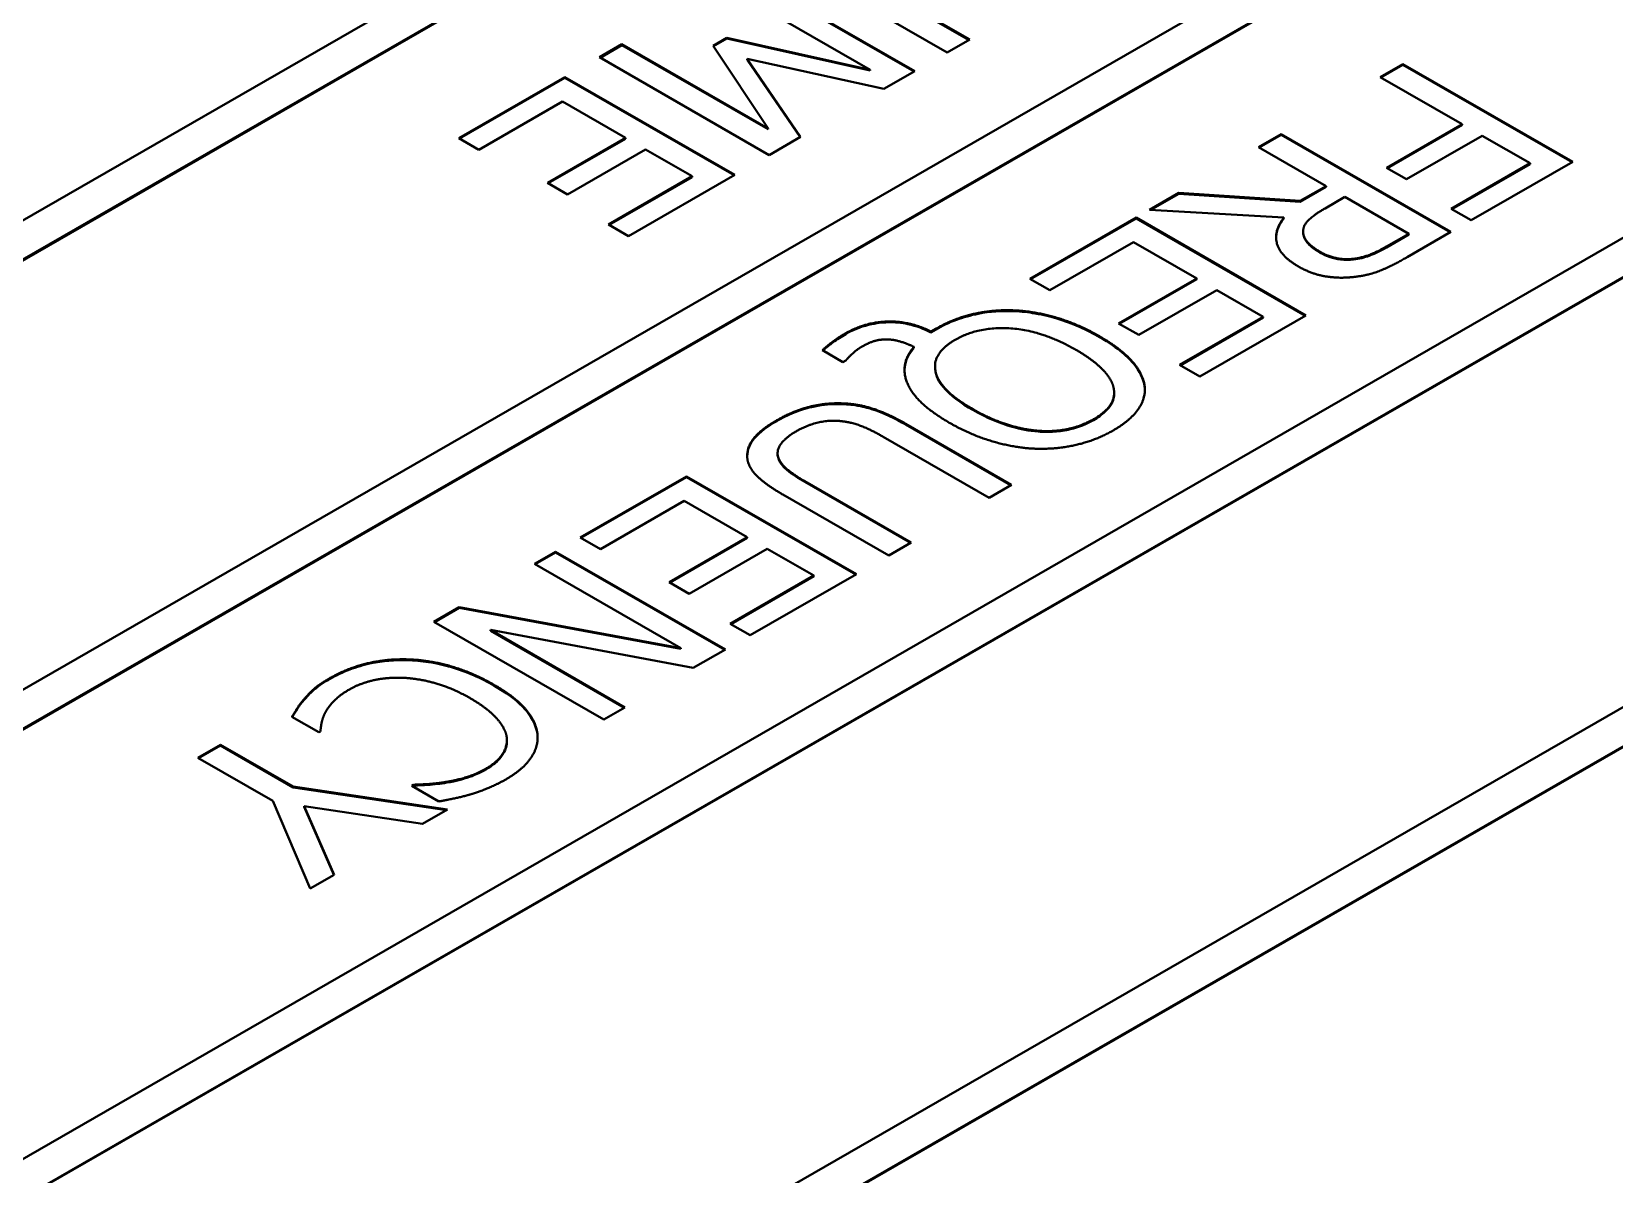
# Model space of a CAD drawing. Header units: millimetres. Extents: x 0 to 1682, y 0 to 1188.
# Drawn here: x 1447.43 to 1454.02, y 1064.8 to 1069.56 of the extents above; entities that cross this region are included whole.
import ezdxf

# ---------------------------------------------------------------- set-up
doc = ezdxf.new("R2010")
doc.units = ezdxf.units.MM
doc.header["$LTSCALE"] = 2
doc.layers.add('가시적인 것(ISO)', color=3, linetype='Continuous', lineweight=40)
doc.layers.add('가시적인 좁은 것(ISO)', color=3, linetype='Continuous', lineweight=35)

msp = doc.modelspace()

# ---------------------------------------------------------------- linework, layer by layer
at = {"layer": '가시적인 것(ISO)'}
for p, q in [((1455.7054, 1073.5558), (1443.1189, 1066.3078)), ((1443.2604, 1066.2263), (1455.8469, 1073.4744)), ((1455.8469, 1073.4711), (1443.2632, 1066.2247)), ((1457.4025, 1072.5786), (1444.816, 1065.3305)), ((1444.9574, 1065.249), (1457.5439, 1072.4971)), ((1457.5439, 1072.4939), (1444.9603, 1065.2474)), ((1459.0996, 1071.6013), (1446.5131, 1064.3532)), ((1446.6545, 1064.2718), (1459.241, 1071.5199)), ((1459.241, 1071.5166), (1446.6573, 1064.2701)), ((1460.7966, 1070.624), (1448.2101, 1063.3759)), ((1448.3515, 1063.2945), (1460.938, 1070.5426)), ((1460.938, 1070.5393), (1448.3544, 1063.2929)), ((1450.4016, 1069.7988), (1451.1087, 1069.3916)), ((1450.4016, 1069.7955), (1451.1059, 1069.39)), ((1450.8939, 1069.7787), (1451.3374, 1069.5233)), ((1450.8939, 1069.7754), (1451.3345, 1069.5216)), ((1450.9231, 1069.3975), (1450.314, 1069.7483)), ((1451.2434, 1069.4692), (1450.8022, 1069.7232)), ((1450.2687, 1069.4979), (1450.326, 1069.5309)), ((1450.2703, 1069.4955), (1450.326, 1069.5276)), ((1450.326, 1069.5309), (1450.9231, 1069.3975)), ((1450.326, 1069.5276), (1450.326, 1069.5309)), ((1450.326, 1069.5276), (1450.9231, 1069.3943)), ((1451.3374, 1069.5233), (1451.2434, 1069.4692)), ((1449.7954, 1069.4497), (1449.8894, 1069.5038)), ((1450.5025, 1069.0425), (1449.7954, 1069.4497)), ((1449.7982, 1069.448), (1449.8894, 1069.5005)), ((1449.8894, 1069.5038), (1450.4985, 1069.153)), ((1449.8894, 1069.5005), (1449.8894, 1069.5038)), ((1449.8894, 1069.5005), (1450.4985, 1069.1498)), ((1450.4985, 1069.153), (1450.2687, 1069.4979)), ((1450.9804, 1069.3177), (1450.4102, 1069.4428)), ((1450.4102, 1069.4428), (1450.6331, 1069.1177)), ((1450.4102, 1069.4395), (1450.4102, 1069.4428)), ((1450.4102, 1069.4395), (1450.6315, 1069.1168)), ((1450.9231, 1069.3943), (1450.9231, 1069.3975)), ((1451.1087, 1069.3916), (1450.9804, 1069.3177)), ((1453.0465, 1069.3673), (1453.1404, 1069.4214)), ((1453.0493, 1069.3657), (1453.1404, 1069.4182)), ((1453.1404, 1069.4214), (1453.8476, 1069.0142)), ((1453.1404, 1069.4182), (1453.1404, 1069.4214)), ((1453.1404, 1069.4182), (1453.8447, 1069.0126)), ((1449.2098, 1069.1124), (1449.6521, 1069.3672)), ((1449.2126, 1069.1108), (1449.6521, 1069.3639)), ((1449.6521, 1069.3672), (1450.3592, 1068.96)), ((1449.6521, 1069.3639), (1449.6521, 1069.3672)), ((1449.6521, 1069.3639), (1450.3564, 1068.9584)), ((1453.3868, 1069.1713), (1453.0465, 1069.3673)), ((1449.6418, 1069.2649), (1449.2934, 1069.0643)), ((1449.9043, 1069.1138), (1449.6418, 1069.2649)), ((1449.2934, 1069.0643), (1449.2098, 1069.1124)), ((1449.5794, 1068.9267), (1449.9043, 1069.1138)), ((1449.5822, 1068.925), (1449.9043, 1069.1105)), ((1449.9043, 1069.1105), (1449.9043, 1069.1138)), ((1450.4985, 1069.1498), (1450.4985, 1069.153)), ((1450.6331, 1069.1177), (1450.5025, 1069.0425)), ((1452.5393, 1069.0753), (1452.6333, 1069.1294)), ((1452.5422, 1069.0737), (1452.6333, 1069.1261)), ((1452.6333, 1069.1294), (1453.3404, 1068.7222)), ((1452.6333, 1069.1261), (1452.6333, 1069.1294)), ((1452.6333, 1069.1261), (1453.3376, 1068.7206)), ((1453.0717, 1068.9898), (1453.3868, 1069.1713)), ((1453.0745, 1068.9882), (1453.3868, 1069.168)), ((1453.4705, 1069.1231), (1453.1553, 1068.9416)), ((1453.3868, 1069.168), (1453.3868, 1069.1713)), ((1453.6699, 1069.0083), (1453.4705, 1069.1231)), ((1449.9879, 1069.0656), (1449.663, 1068.8785)), ((1450.1816, 1068.9541), (1449.9879, 1069.0656)), ((1452.8207, 1068.9133), (1452.5393, 1069.0753)), ((1453.1553, 1068.9416), (1453.0717, 1068.9898)), ((1453.341, 1068.8189), (1453.6699, 1069.0083)), ((1453.3438, 1068.8173), (1453.6699, 1069.005)), ((1453.8476, 1069.0142), (1453.4247, 1068.7707)), ((1453.6699, 1069.005), (1453.6699, 1069.0083)), ((1449.663, 1068.8785), (1449.5794, 1068.9267)), ((1449.8332, 1068.7534), (1450.1816, 1068.9541)), ((1449.836, 1068.7518), (1450.1816, 1068.9508)), ((1450.3592, 1068.96), (1449.9169, 1068.7052)), ((1450.1816, 1068.9508), (1450.1816, 1068.9541)), ((1452.713, 1068.8512), (1452.8207, 1068.9133)), ((1452.8207, 1068.91), (1452.8207, 1068.9133)), ((1452.0861, 1068.8143), (1452.2081, 1068.8846)), ((1452.0912, 1068.814), (1452.2081, 1068.8813)), ((1452.2081, 1068.8846), (1452.713, 1068.8512)), ((1452.2081, 1068.8813), (1452.2081, 1068.8846)), ((1452.2081, 1068.8813), (1452.713, 1068.848)), ((1452.713, 1068.848), (1452.8207, 1068.91)), ((1452.713, 1068.848), (1452.713, 1068.8512)), ((1452.8992, 1068.8681), (1452.8167, 1068.8205)), ((1453.1651, 1068.7149), (1452.8992, 1068.8681)), ((1451.5876, 1068.5272), (1452.0299, 1068.7819)), ((1452.0299, 1068.7819), (1452.737, 1068.3747)), ((1452.0299, 1068.7787), (1452.0299, 1068.7819)), ((1452.6454, 1068.7819), (1452.0861, 1068.8143)), ((1452.6454, 1068.7787), (1452.6454, 1068.7819)), ((1453.4247, 1068.7707), (1453.341, 1068.8189)), ((1449.9169, 1068.7052), (1449.8332, 1068.7534)), ((1451.5904, 1068.5256), (1452.0299, 1068.7787)), ((1452.0299, 1068.7787), (1452.7342, 1068.3731)), ((1452.7255, 1068.7198), (1452.7255, 1068.723)), ((1453.3404, 1068.7222), (1453.1582, 1068.6173)), ((1452.0196, 1068.6796), (1451.6712, 1068.479)), ((1452.2821, 1068.5285), (1452.0196, 1068.6796)), ((1453.0717, 1068.6612), (1453.1651, 1068.7149)), ((1453.0717, 1068.6579), (1453.1651, 1068.7117)), ((1453.1651, 1068.7117), (1453.1651, 1068.7149)), ((1451.6712, 1068.479), (1451.5876, 1068.5272)), ((1451.9572, 1068.3414), (1452.2821, 1068.5285)), ((1451.96, 1068.3398), (1452.2821, 1068.5252)), ((1452.2821, 1068.5252), (1452.2821, 1068.5285)), ((1452.3657, 1068.4803), (1452.0408, 1068.2932)), ((1452.5594, 1068.3688), (1452.3657, 1068.4803)), ((1451.1756, 1068.3071), (1451.1973, 1068.3196)), ((1452.0408, 1068.2932), (1451.9572, 1068.3414)), ((1452.211, 1068.1682), (1452.5594, 1068.3688)), ((1452.2138, 1068.1665), (1452.5594, 1068.3655)), ((1452.737, 1068.3747), (1452.2947, 1068.12)), ((1452.5594, 1068.3655), (1452.5594, 1068.3688)), ((1451.1756, 1068.3038), (1451.1973, 1068.3164)), ((1451.1756, 1068.3038), (1451.1756, 1068.3071)), ((1450.8094, 1068.18), (1450.724, 1068.2292)), ((1451.1051, 1068.2401), (1451.1051, 1068.2434)), ((1450.822, 1068.1873), (1450.8094, 1068.18)), ((1451.1928, 1068.1582), (1451.1928, 1068.1615)), ((1452.2947, 1068.12), (1452.211, 1068.1682)), ((1451.9385, 1068.049), (1451.9385, 1068.0523)), ((1451.4179, 1067.6151), (1450.9767, 1067.8692)), ((1451.0707, 1067.9233), (1451.5119, 1067.6692)), ((1451.0707, 1067.9201), (1451.5091, 1067.6676)), ((1450.5374, 1067.7973), (1450.5374, 1067.8006)), ((1449.7161, 1067.4495), (1450.1584, 1067.7042)), ((1449.7189, 1067.4478), (1450.1584, 1067.7009)), ((1450.1584, 1067.7042), (1450.8656, 1067.297)), ((1450.1584, 1067.7009), (1450.1584, 1067.7042)), ((1450.1584, 1067.7009), (1450.8627, 1067.2954)), ((1450.6507, 1067.6841), (1451.0942, 1067.4287)), ((1450.6507, 1067.6808), (1451.0913, 1067.427)), ((1451.5119, 1067.6692), (1451.4179, 1067.6151)), ((1450.1481, 1067.6019), (1449.7997, 1067.4013)), ((1450.4106, 1067.4508), (1450.1481, 1067.6019)), ((1451.0002, 1067.3746), (1450.559, 1067.6287)), ((1449.7997, 1067.4013), (1449.7161, 1067.4495)), ((1450.0857, 1067.2637), (1450.4106, 1067.4508)), ((1450.0885, 1067.2621), (1450.4106, 1067.4475)), ((1450.4942, 1067.4026), (1450.1693, 1067.2155)), ((1450.4106, 1067.4475), (1450.4106, 1067.4508)), ((1450.6879, 1067.2911), (1450.4942, 1067.4026)), ((1451.0942, 1067.4287), (1451.0002, 1067.3746)), ((1449.5253, 1067.3396), (1449.6129, 1067.3901)), ((1450.135, 1066.9885), (1449.5253, 1067.3396)), ((1449.5281, 1067.338), (1449.6129, 1067.3868)), ((1449.6129, 1067.3901), (1450.32, 1066.9829)), ((1449.6129, 1067.3868), (1449.6129, 1067.3901)), ((1449.6129, 1067.3868), (1450.3172, 1066.9812)), ((1450.3395, 1067.0905), (1450.6879, 1067.2911)), ((1450.3424, 1067.0888), (1450.6879, 1067.2878)), ((1450.8656, 1067.297), (1450.4232, 1067.0423)), ((1450.6879, 1067.2878), (1450.6879, 1067.2911)), ((1450.1693, 1067.2155), (1450.0857, 1067.2637)), ((1449.107, 1067.0987), (1449.2124, 1067.1594)), ((1449.1098, 1067.0971), (1449.2124, 1067.1561)), ((1449.2124, 1067.1594), (1450.135, 1066.9885)), ((1449.2124, 1067.1561), (1449.2124, 1067.1594)), ((1449.2124, 1067.1561), (1450.135, 1066.9852)), ((1449.8141, 1066.6915), (1449.107, 1067.0987)), ((1450.4232, 1067.0423), (1450.3395, 1067.0905)), ((1449.3419, 1067.0644), (1449.9017, 1066.742)), ((1450.1865, 1066.906), (1449.3419, 1067.0644)), ((1449.3419, 1067.0611), (1449.3419, 1067.0644)), ((1449.3419, 1067.0611), (1449.8989, 1066.7404)), ((1450.135, 1066.9852), (1450.135, 1066.9885)), ((1450.32, 1066.9829), (1450.1865, 1066.906)), ((1448.5695, 1066.7767), (1448.5695, 1066.7799)), ((1449.9017, 1066.742), (1449.8141, 1066.6915)), ((1448.6279, 1066.6381), (1448.5156, 1066.7027)), ((1448.6348, 1066.642), (1448.6279, 1066.6381)), ((1448.1237, 1066.5325), (1448.2176, 1066.5866)), ((1448.1265, 1066.5308), (1448.2176, 1066.5833)), ((1448.2176, 1066.5866), (1448.5208, 1066.412)), ((1448.2176, 1066.5833), (1448.2176, 1066.5866)), ((1448.2176, 1066.5833), (1448.5208, 1066.4087)), ((1449.4105, 1066.6026), (1449.4105, 1066.6058)), ((1448.4365, 1066.3523), (1448.1237, 1066.5325)), ((1448.5208, 1066.412), (1449.1637, 1066.317)), ((1448.5208, 1066.4087), (1448.5208, 1066.412)), ((1449.0141, 1066.4156), (1449.0216, 1066.4199)), ((1449.1276, 1066.3503), (1449.0141, 1066.4156)), ((1449.017, 1066.414), (1449.0216, 1066.4167)), ((1449.0216, 1066.4167), (1449.0216, 1066.4199)), ((1448.5918, 1065.9877), (1448.4365, 1066.3523)), ((1448.5208, 1066.4087), (1449.1592, 1066.3144)), ((1449.0594, 1066.2569), (1448.566, 1066.3312)), ((1448.566, 1066.3312), (1448.6915, 1066.0451)), ((1448.566, 1066.3279), (1448.566, 1066.3312)), ((1448.566, 1066.3279), (1448.6904, 1066.0444)), ((1449.1637, 1066.317), (1449.0594, 1066.2569)), ((1448.6915, 1066.0451), (1448.5918, 1065.9877))]:
    msp.add_line(p, q, dxfattribs=at)
for points, degree in [([(1452.7061, 1068.578), (1452.6287, 1068.6226), (1452.603, 1068.7285), (1452.6454, 1068.7819)], 2), ([(1452.8167, 1068.8205), (1452.776, 1068.7971), (1452.7256, 1068.7516), (1452.7256, 1068.7258)], 2), ([(1452.7256, 1068.7258), (1452.7244, 1068.7027), (1452.76, 1068.6598), (1452.7966, 1068.6387)], 2), ([(1452.9353, 1068.6103), (1452.9685, 1068.6143), (1453.0327, 1068.6387), (1453.0717, 1068.6612)], 2), ([(1452.7966, 1068.6387), (1452.8276, 1068.6209), (1452.8969, 1068.6061), (1452.9353, 1068.6103)], 2), ([(1453.1582, 1068.6173), (1453.0975, 1068.5823), (1453.0023, 1068.5427), (1452.941, 1068.5351)], 2), ([(1452.941, 1068.5351), (1452.8797, 1068.5275), (1452.7617, 1068.546), (1452.7061, 1068.578)], 2), ([(1451.1973, 1068.3196), (1451.269, 1068.3609), (1451.4328, 1068.3992), (1451.5217, 1068.3955)], 2), ([(1451.5217, 1068.3955), (1451.6093, 1068.3919), (1451.7904, 1068.3378), (1451.8775, 1068.2876)], 2), ([(1450.8209, 1068.3002), (1450.9005, 1068.346), (1451.0885, 1068.352), (1451.1756, 1068.3071)], 2), ([(1451.7795, 1068.2312), (1451.6403, 1068.3114), (1451.375, 1068.3295), (1451.277, 1068.2731)], 2), ([(1450.724, 1068.2292), (1450.7435, 1068.2477), (1450.7928, 1068.284), (1450.8209, 1068.3002)], 2), ([(1450.9973, 1068.2744), (1450.9693, 1068.2754), (1450.9194, 1068.2625), (1450.8873, 1068.2441)], 2), ([(1451.1051, 1068.2434), (1451.0764, 1068.2573), (1451.0203, 1068.2738), (1450.9973, 1068.2744)], 2), ([(1451.277, 1068.2731), (1451.179, 1068.2167), (1451.2111, 1068.0642), (1451.3503, 1067.984)], 2), ([(1451.8775, 1068.2876), (1451.9669, 1068.2361), (1452.058, 1068.1329), (1452.0655, 1068.0817)], 2), ([(1450.8873, 1068.2441), (1450.8684, 1068.2332), (1450.8289, 1068.1965), (1450.822, 1068.1873)], 2), ([(1451.2523, 1067.9276), (1451.1148, 1068.0068), (1451.0432, 1068.1715), (1451.1051, 1068.2434)], 2), ([(1451.936, 1068.0745), (1451.9279, 1068.1114), (1451.8483, 1068.1916), (1451.7795, 1068.2312)], 2), ([(1451.8523, 1067.9418), (1451.9033, 1067.9712), (1451.9446, 1068.0358), (1451.936, 1068.0745)], 2), ([(1452.0655, 1068.0817), (1452.0718, 1068.0306), (1452.0053, 1067.9362), (1451.9342, 1067.8953)], 2), ([(1452.0655, 1068.0784), (1452.0661, 1068.0736), (1452.0664, 1068.0687), (1452.0665, 1068.0639)], 3), ([(1450.5343, 1067.9378), (1450.5968, 1067.9738), (1450.7223, 1068.0085), (1450.7876, 1068.0085)], 2), ([(1450.7876, 1068.0085), (1450.8615, 1068.0088), (1450.9951, 1067.9669), (1451.0707, 1067.9233)], 2), ([(1450.4111, 1067.7917), (1450.4117, 1067.8303), (1450.469, 1067.9002), (1450.5343, 1067.9378)], 2), ([(1450.8037, 1067.9339), (1450.7561, 1067.9395), (1450.6616, 1067.9187), (1450.6146, 1067.8916)], 2), ([(1450.9767, 1067.8692), (1450.9274, 1067.8976), (1450.8484, 1067.9286), (1450.8037, 1067.9339)], 2), ([(1451.6099, 1067.8194), (1451.5234, 1067.823), (1451.3406, 1067.8768), (1451.2523, 1067.9276)], 2), ([(1451.3503, 1067.984), (1451.4208, 1067.9435), (1451.5595, 1067.8986), (1451.6225, 1067.894)], 2), ([(1451.6225, 1067.894), (1451.6873, 1067.889), (1451.803, 1067.9134), (1451.8523, 1067.9418)], 2), ([(1450.6146, 1067.8916), (1450.5704, 1067.8662), (1450.5309, 1067.8098), (1450.5407, 1067.7824)], 2), ([(1451.9342, 1067.8953), (1451.862, 1067.8537), (1451.6959, 1067.8161), (1451.6099, 1067.8194)], 2), ([(1450.5374, 1067.7973), (1450.5374, 1067.7913), (1450.5385, 1067.7852), (1450.5407, 1067.7792)], 3), ([(1450.559, 1067.6287), (1450.4851, 1067.6712), (1450.4094, 1067.7491), (1450.4111, 1067.7917)], 2), ([(1450.4111, 1067.7863), (1450.4111, 1067.787), (1450.4111, 1067.7877), (1450.4111, 1067.7884)], 3), ([(1450.5407, 1067.7824), (1450.5498, 1067.7567), (1450.6031, 1067.7115), (1450.6507, 1067.6841)], 2), ([(1448.6749, 1066.8644), (1448.7437, 1066.904), (1448.9064, 1066.9443), (1448.9952, 1066.942)], 2), ([(1448.9952, 1066.942), (1449.0835, 1066.94), (1449.2674, 1066.8875), (1449.3568, 1066.836)], 2), ([(1448.5695, 1066.7799), (1448.5901, 1066.8037), (1448.6325, 1066.84), (1448.6749, 1066.8644)], 2), ([(1448.7551, 1066.8169), (1448.7144, 1066.7935), (1448.6652, 1066.742), (1448.6531, 1066.7179)], 2), ([(1448.9797, 1066.8651), (1448.915, 1066.868), (1448.7998, 1066.8426), (1448.7551, 1066.8169)], 2), ([(1449.2588, 1066.7796), (1449.186, 1066.8215), (1449.0462, 1066.8618), (1448.9797, 1066.8651)], 2), ([(1449.3568, 1066.836), (1449.4456, 1066.7849), (1449.5321, 1066.6829), (1449.5379, 1066.6301)], 2), ([(1448.5156, 1066.7027), (1448.5282, 1066.7225), (1448.5494, 1066.7578), (1448.5695, 1066.7799)], 2), ([(1449.4095, 1066.6202), (1449.4032, 1066.6582), (1449.327, 1066.7403), (1449.2588, 1066.7796)], 2), ([(1448.6531, 1066.7179), (1448.6422, 1066.6945), (1448.6348, 1066.6545), (1448.6348, 1066.642)], 2), ([(1449.3258, 1066.4882), (1449.3711, 1066.5143), (1449.4147, 1066.5823), (1449.4095, 1066.6202)], 2), ([(1449.5379, 1066.6301), (1449.543, 1066.5783), (1449.4771, 1066.483), (1449.4055, 1066.4417)], 2), ([(1449.5379, 1066.6269), (1449.5383, 1066.6228), (1449.5385, 1066.6186), (1449.5386, 1066.6145)], 3), ([(1449.1602, 1066.4318), (1449.2021, 1066.4387), (1449.2846, 1066.4645), (1449.3258, 1066.4882)], 2), ([(1449.0216, 1066.4199), (1449.0456, 1066.4206), (1449.1167, 1066.4246), (1449.1602, 1066.4318)], 2), ([(1449.4055, 1066.4417), (1449.37, 1066.4213), (1449.2972, 1066.3912), (1449.2628, 1066.3807)], 2), ([(1449.2628, 1066.3807), (1449.2324, 1066.3718), (1449.1637, 1066.3566), (1449.1276, 1066.3503)], 2)]:
    msp.add_open_spline(points, degree=degree, dxfattribs=at)
for points, knots in [([(1452.6128, 1068.6986), (1452.6129, 1068.7002), (1452.6129, 1068.7018), (1452.6147, 1068.7296), (1452.6264, 1068.7548), (1452.6454, 1068.7787)], [-0.03625473, -0.03625473, -0.03625473, -0.03625473, -0.03422864, -0.03422864, 0, 0, 0, 0]), ([(1452.7255, 1068.7198), (1452.7255, 1068.7131), (1452.7267, 1068.7064), (1452.732, 1068.6923), (1452.7364, 1068.685), (1452.7516, 1068.6667), (1452.7674, 1068.6523), (1452.7966, 1068.6355)], [-0.06689711, -0.06689711, -0.06689711, -0.06689711, -0.05025397, -0.05025397, -0.03103761, -0.03103761, 0, 0, 0, 0]), ([(1452.9353, 1068.6071), (1452.9588, 1068.6099), (1452.9806, 1068.6156), (1453.015, 1068.6287), (1453.0379, 1068.6384), (1453.0717, 1068.6579)], [-0.08567867, -0.08567867, -0.08567867, -0.08567867, -0.03584693, -0.03584693, 0, 0, 0, 0]), ([(1452.7966, 1068.6355), (1452.8089, 1068.6284), (1452.8225, 1068.622), (1452.8502, 1068.6127), (1452.8649, 1068.609), (1452.8993, 1068.6049), (1452.9174, 1068.6051), (1452.9353, 1068.6071)], [-0.04140128, -0.04140128, -0.04140128, -0.04140128, -0.02640117, -0.02640117, -0.01371049, -0.01371049, 0, 0, 0, 0]), ([(1451.1973, 1068.3164), (1451.2231, 1068.3312), (1451.2512, 1068.3447), (1451.3105, 1068.3666), (1451.3409, 1068.3752), (1451.4212, 1068.3908), (1451.4708, 1068.3943), (1451.5217, 1068.3923)], [-0.09081295, -0.09081295, -0.09081295, -0.09081295, -0.06362442, -0.06362442, -0.03821351, -0.03821351, 0, 0, 0, 0]), ([(1451.5217, 1068.3923), (1451.5517, 1068.391), (1451.5812, 1068.3877), (1451.6455, 1068.3767), (1451.6762, 1068.3686), (1451.7658, 1068.3419), (1451.825, 1068.3146), (1451.8775, 1068.2844)], [-0.09187156, -0.09187156, -0.09187156, -0.09187156, -0.0756208, -0.0756208, -0.05564972, -0.05564972, 0, 0, 0, 0]), ([(1450.8209, 1068.2969), (1450.8485, 1068.3128), (1450.8801, 1068.3264), (1450.9485, 1068.3431), (1450.9764, 1068.3453), (1451.0252, 1068.3465), (1451.053, 1068.3439), (1451.1155, 1068.3307), (1451.1474, 1068.3183), (1451.1756, 1068.3038)], [-0.08174987, -0.08174987, -0.08174987, -0.08174987, -0.06498363, -0.06498363, -0.04986956, -0.04986956, -0.02836084, -0.02836084, 0, 0, 0, 0]), ([(1450.7262, 1068.228), (1450.7409, 1068.2417), (1450.756, 1068.2536), (1450.7845, 1068.2746), (1450.8021, 1068.2861), (1450.8209, 1068.2969)], [-0.03472117, -0.03472117, -0.03472117, -0.03472117, -0.01992793, -0.01992793, 0, 0, 0, 0]), ([(1451.8775, 1068.2844), (1451.9604, 1068.2366), (1451.9989, 1068.1981), (1452.0443, 1068.1427), (1452.0607, 1068.1113), (1452.0655, 1068.0784)], [-0.07972129, -0.07972129, -0.07972129, -0.07972129, -0.04294628, -0.04294628, 0, 0, 0, 0]), ([(1451.0659, 1068.1465), (1451.0659, 1068.1505), (1451.0662, 1068.1545), (1451.0698, 1068.1873), (1451.083, 1068.2144), (1451.1051, 1068.2401)], [-0.04275368, -0.04275368, -0.04275368, -0.04275368, -0.03738034, -0.03738034, 0, 0, 0, 0]), ([(1451.1928, 1068.1582), (1451.1928, 1068.1555), (1451.1929, 1068.1528), (1451.1956, 1068.1212), (1451.2103, 1068.0966), (1451.2556, 1068.0414), (1451.3017, 1068.0088), (1451.3503, 1067.9808)], [-0.08195992, -0.08195992, -0.08195992, -0.08195992, -0.07931555, -0.07931555, -0.05162089, -0.05162089, 0, 0, 0, 0]), ([(1450.5343, 1067.9346), (1450.5566, 1067.9474), (1450.5807, 1067.9595), (1450.6293, 1067.979), (1450.6532, 1067.9868), (1450.7138, 1068.0009), (1450.75, 1068.0052), (1450.7876, 1068.0052)], [-0.07265851, -0.07265851, -0.07265851, -0.07265851, -0.04900249, -0.04900249, -0.02818557, -0.02818557, 0, 0, 0, 0]), ([(1450.7876, 1068.0052), (1450.812, 1068.0053), (1450.8361, 1068.0037), (1450.8917, 1067.9955), (1450.9156, 1067.9885), (1450.98, 1067.9683), (1451.0292, 1067.9439), (1451.0707, 1067.9201)], [-0.06277013, -0.06277013, -0.06277013, -0.06277013, -0.05478899, -0.05478899, -0.04400046, -0.04400046, 0, 0, 0, 0]), ([(1451.8523, 1067.9385), (1451.8709, 1067.9492), (1451.8878, 1067.961), (1451.9177, 1067.989), (1451.9257, 1068.002), (1451.9359, 1068.0238), (1451.9385, 1068.0364), (1451.9385, 1068.049)], [-0.05013354, -0.05013354, -0.05013354, -0.05013354, -0.03915095, -0.03915095, -0.02635267, -0.02635267, -0.00970864, -0.00970864, -0.00970864, -0.00970864]), ([(1450.4111, 1067.7884), (1450.4113, 1067.8011), (1450.4138, 1067.8137), (1450.4249, 1067.8416), (1450.4336, 1067.8537), (1450.4624, 1067.8888), (1450.498, 1067.9136), (1450.5343, 1067.9346)], [-0.06002364, -0.06002364, -0.06002364, -0.06002364, -0.05048049, -0.05048049, -0.03855798, -0.03855798, 0, 0, 0, 0]), ([(1451.3503, 1067.9808), (1451.4107, 1067.946), (1451.4647, 1067.9245), (1451.5481, 1067.9008), (1451.5847, 1067.8935), (1451.6225, 1067.8907)], [-0.06971945, -0.06971945, -0.06971945, -0.06971945, -0.02860009, -0.02860009, 0, 0, 0, 0]), ([(1451.6225, 1067.8907), (1451.6453, 1067.8889), (1451.6681, 1067.8887), (1451.7132, 1067.892), (1451.7345, 1067.8953), (1451.792, 1067.909), (1451.8242, 1067.9223), (1451.8523, 1067.9385)], [-0.06392344, -0.06392344, -0.06392344, -0.06392344, -0.04668159, -0.04668159, -0.0298476, -0.0298476, 0, 0, 0, 0]), ([(1450.5407, 1067.7792), (1450.5492, 1067.755), (1450.5674, 1067.7385), (1450.5972, 1067.7133), (1450.6247, 1067.6958), (1450.6507, 1067.6808)], [-0.03963328, -0.03963328, -0.03963328, -0.03963328, -0.02752855, -0.02752855, 0, 0, 0, 0]), ([(1448.6749, 1066.8611), (1448.6998, 1066.8755), (1448.7268, 1066.8884), (1448.7841, 1066.9101), (1448.8141, 1066.9189), (1448.8937, 1066.9357), (1448.9437, 1066.94), (1448.9952, 1066.9387)], [-0.08970536, -0.08970536, -0.08970536, -0.08970536, -0.06354156, -0.06354156, -0.03867003, -0.03867003, 0, 0, 0, 0]), ([(1448.9952, 1066.9387), (1449.0254, 1066.938), (1449.0552, 1066.9352), (1449.1217, 1066.9248), (1449.1534, 1066.9168), (1449.2429, 1066.8912), (1449.3036, 1066.8634), (1449.3568, 1066.8328)], [-0.08936768, -0.08936768, -0.08936768, -0.08936768, -0.07491049, -0.07491049, -0.05645915, -0.05645915, 0, 0, 0, 0]), ([(1448.5695, 1066.7767), (1448.582, 1066.7911), (1448.5957, 1066.8052), (1448.6275, 1066.8325), (1448.6511, 1066.8474), (1448.6749, 1066.8611)], [-0.04951884, -0.04951884, -0.04951884, -0.04951884, -0.02524297, -0.02524297, 0, 0, 0, 0]), ([(1449.3568, 1066.8328), (1449.4384, 1066.7858), (1449.4745, 1066.7485), (1449.5185, 1066.6942), (1449.5341, 1066.6613), (1449.5379, 1066.6269)], [-0.07794955, -0.07794955, -0.07794955, -0.07794955, -0.04500436, -0.04500436, 0, 0, 0, 0]), ([(1448.5171, 1066.7019), (1448.5245, 1066.7135), (1448.5318, 1066.7252), (1448.5469, 1066.7503), (1448.5581, 1066.7641), (1448.5695, 1066.7767)], [-0.03454384, -0.03454384, -0.03454384, -0.03454384, -0.01842159, -0.01842159, 0, 0, 0, 0]), ([(1449.3258, 1066.485), (1449.3419, 1066.4942), (1449.356, 1066.5044), (1449.3816, 1066.5282), (1449.3905, 1066.5404), (1449.406, 1066.5676), (1449.4105, 1066.5849), (1449.4105, 1066.6026)], [-0.05575406, -0.05575406, -0.05575406, -0.05575406, -0.04354167, -0.04354167, -0.02953823, -0.02953823, -0.00629183, -0.00629183, -0.00629183, -0.00629183]), ([(1449.1602, 1066.4285), (1449.1994, 1066.435), (1449.2286, 1066.4438), (1449.2737, 1066.4578), (1449.3014, 1066.4709), (1449.3258, 1066.485)], [-0.03844355, -0.03844355, -0.03844355, -0.03844355, -0.02591263, -0.02591263, 0, 0, 0, 0]), ([(1449.0216, 1066.4167), (1449.0415, 1066.4172), (1449.0613, 1066.4182), (1449.1076, 1066.4208), (1449.1348, 1066.4243), (1449.1602, 1066.4285)], [-0.0348063, -0.0348063, -0.0348063, -0.0348063, -0.0198818, -0.0198818, 0, 0, 0, 0])]:
    msp.add_open_spline(points, degree=3, knots=knots, dxfattribs=at)
at = {"layer": '가시적인 좁은 것(ISO)'}
for p, q in [((1453.0717, 1068.6579), (1453.0717, 1068.6612)), ((1452.7966, 1068.6355), (1452.7966, 1068.6387)), ((1452.9353, 1068.6071), (1452.9353, 1068.6103)), ((1451.5217, 1068.3923), (1451.5217, 1068.3955)), ((1451.1973, 1068.3164), (1451.1973, 1068.3196)), ((1450.8209, 1068.2969), (1450.8209, 1068.3002)), ((1451.8775, 1068.2844), (1451.8775, 1068.2876)), ((1452.0655, 1068.0784), (1452.0655, 1068.0817)), ((1450.7876, 1068.0052), (1450.7876, 1068.0085)), ((1450.5343, 1067.9346), (1450.5343, 1067.9378)), ((1451.3503, 1067.9808), (1451.3503, 1067.984)), ((1451.8523, 1067.9385), (1451.8523, 1067.9418)), ((1451.0707, 1067.9201), (1451.0707, 1067.9233)), ((1451.6225, 1067.8907), (1451.6225, 1067.894)), ((1450.4111, 1067.7884), (1450.4111, 1067.7917)), ((1450.5407, 1067.7792), (1450.5407, 1067.7824)), ((1450.6507, 1067.6808), (1450.6507, 1067.6841)), ((1448.9952, 1066.9387), (1448.9952, 1066.942)), ((1448.6749, 1066.8611), (1448.6749, 1066.8644)), ((1449.3568, 1066.8328), (1449.3568, 1066.836)), ((1449.5379, 1066.6269), (1449.5379, 1066.6301)), ((1449.3258, 1066.485), (1449.3258, 1066.4882)), ((1449.1602, 1066.4285), (1449.1602, 1066.4318))]:
    msp.add_line(p, q, dxfattribs=at)

doc.saveas('drawing.dxf')
